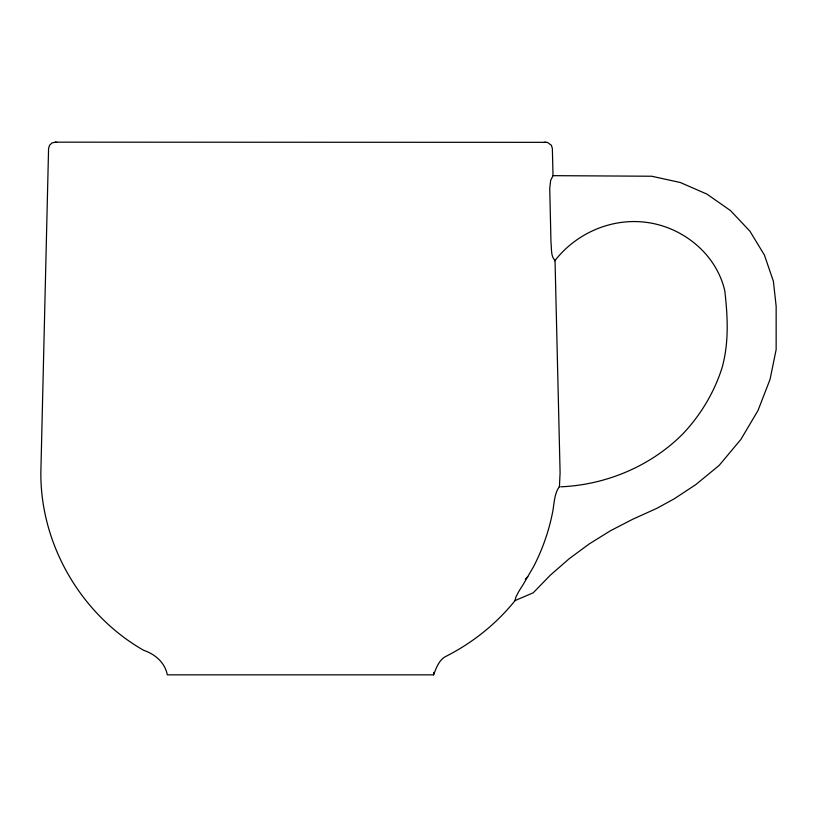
<?xml version="1.0" encoding="UTF-8"?>
<svg xmlns="http://www.w3.org/2000/svg" width="817" height="817" viewBox="0 0 817 817"><rect width="100%" height="100%" fill="white"/><g stroke="black" fill="none" stroke-linecap="round" stroke-linejoin="round"><path stroke-width="1.23" d="M559.42 486.861L560.094 472.757L555.029 260.388C550.535 256.385 551.802 248.388 550.985 242.68L549.739 188.39L550.627 180.496L553.017 175.655L552.363 148.551L551.404 145.303L547.329 142.342L55.331 142.158L52.012 142.955L49.531 145.303L48.571 148.551L40.85 472.757C40.431 544.776 81.24 614.721 143.741 650.352C155.128 654.233 164.922 662.505 167.322 674.842L433.623 674.842C436.104 668.245 438.658 660.83 444.928 656.878C472.001 643.306 496.236 624.106 515.19 600.424L515.741 597.431L518.407 592.192A22.999 2.451 -54.5 0 1 522.88 585.013L533.603 566.6A204.424 204.424 0 0 0 552.752 511.503C554.202 503.507 554.365 493.376 559.298 486.769M554.416 260.654L555.029 260.388M554.917 260.664C576.097 233.376 610.932 218.068 645.389 222.234C682.45 226.615 716.315 253.811 724.771 290.76C727.753 316.148 729.05 342.343 722.228 367.221C714.354 392.313 700.659 415.118 682.583 434.174C650.393 466.354 606.04 484.859 560.707 486.82M525.362 579.151L527.751 576.69M514.608 600.383L515.19 600.424M514.843 600.669L533.195 592.815L550.392 575.127L569.081 558.818L589.149 543.989L610.442 530.754L632.828 519.183L656.756 508.378L674.025 498.932L695.829 484.583L719.103 465.455L740.876 439.434L757.992 410.532L770.023 379.486L776.15 349.584L776.15 306.201L773.393 281.262L764.436 255.108L749.945 231.221L730.521 210.602L706.991 194.14L680.347 182.518L651.721 176.237L553.017 175.655M543.908 142.424L545.613 142.158M55.331 142.158L57.037 142.424M433.623 672.371L433.623 674.842"/></g></svg>
